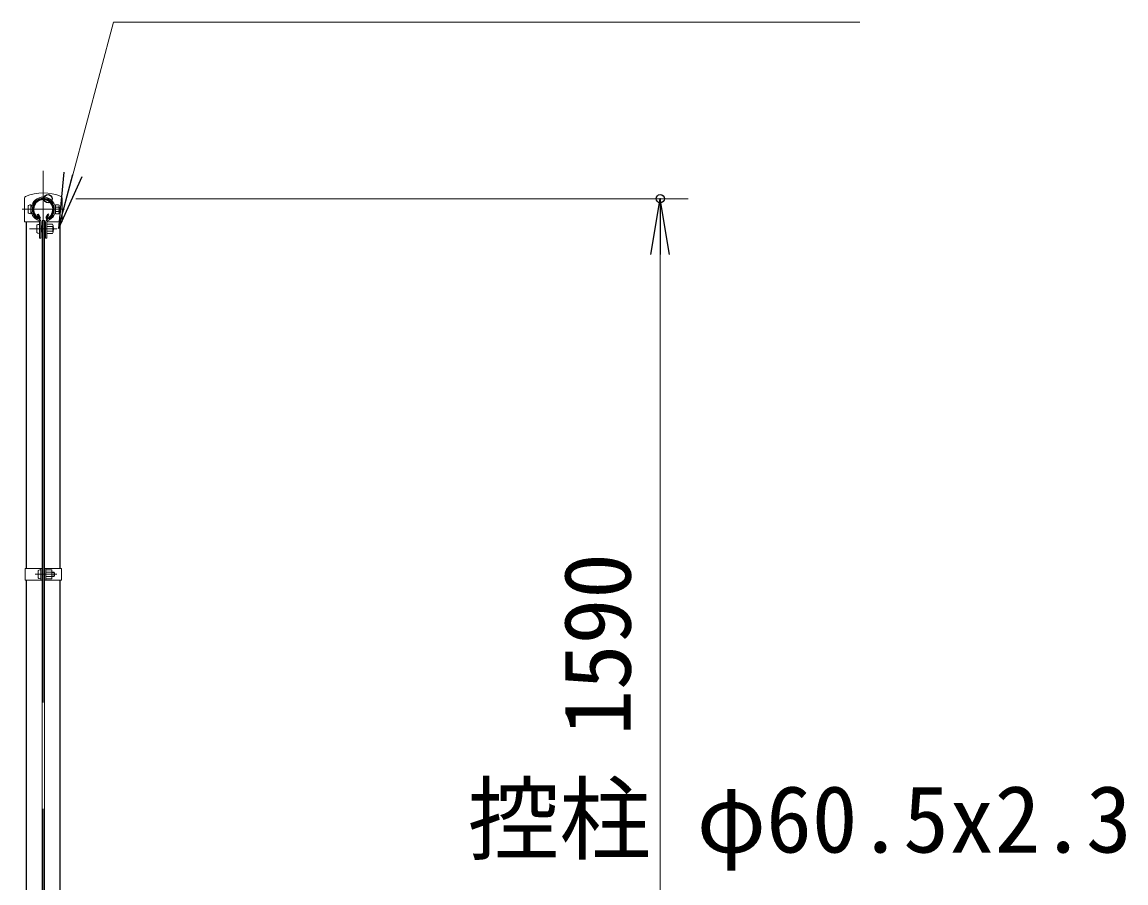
# Model space of a CAD drawing. Units: millimetres, scale not verified. Extents: x -10500 to 10500, y -7425 to 7425.
# Drawn here: x -2363 to -386, y 3119 to 4661 of the extents above; entities that cross this region are included whole.
import ezdxf
from ezdxf.enums import TextEntityAlignment as Align

# ---------------------------------------------------------------- set-up
doc = ezdxf.new("R2010")
doc.units = ezdxf.units.MM
doc.header["$LTSCALE"] = 30
doc.header["$PDMODE"] = 32
doc.header["$PDSIZE"] = 15
doc.linetypes.add('USER1', pattern=[50.8, 31.75, -6.35, 6.35, -6.35])
for name, color, linetype, lineweight in [('0-1_D-STR1', 1, 'Continuous', 25), ('0-4_D-BMK', 2, 'USER1', 13), ('0-5_D-STR3', 3, 'Continuous', 13), ('0-7_D-STR-DIM', 7, 'Continuous', 13), ('0-B_D-STR-TXT', 7, 'Continuous', 13)]:
    doc.layers.add(name, color=color, linetype=linetype, lineweight=lineweight)
doc.layers.add('0-8_0', color=7, linetype='Continuous')
doc.layers.add('0-9_Defpoints', color=8, linetype='Continuous')
doc.styles.add('ＭＳ ゴシック', font='')
doc.styles.get('ＭＳ ゴシック').set_extended_font_data('MS Gothic')

# ---------------------------------------------------------------- blocks, each defined once
blk = doc.blocks.new('_Open')
at = {"layer": '0-8_0'}
blk.add_line((-30, 5), (0, 0), dxfattribs=at)
blk.add_lwpolyline([(-30, -5), (0, 0), (-30, 0)], dxfattribs=at)

msp = doc.modelspace()

# ---------------------------------------------------------------- linework, layer by layer
at = {"layer": '0-1_D-STR1'}
for p, q in [((-2335.46, 4316.7), (-2334.07, 4317.5)), ((-2331.95, 4310.62), (-2335.46, 4316.7)), ((-2330.56, 4311.42), (-2334.07, 4317.5)), ((-2319.99, 4311.42), (-2316.48, 4317.5)), ((-2318.6, 4310.62), (-2315.1, 4316.7)), ((-2315.1, 4316.7), (-2316.48, 4317.5)), ((-2355.53, 3682.5), (-2355.53, 4303.45)), ((-2295.03, 3682.5), (-2295.03, 4303.45)), ((-2355.53, 3008.5), (-2355.53, 3661.5)), ((-2295.03, 3008.5), (-2295.03, 3661.5))]:
    msp.add_line(p, q, dxfattribs=at)
for centre, radius, start, end in [((-2325.28, 4325.95), 19.05, 294.32478, 245.67522), ((-2325.28, 4325.95), 17.45, 294.32478, 245.67522), ((-2332.3, 4310.42), 2, 245.67522, 30), ((-2332.3, 4310.42), 0.401, 245.67522, 30), ((-2318.26, 4310.42), 2, 150, 294.32478), ((-2318.26, 4310.42), 0.401, 150, 294.32478)]:
    msp.add_arc(centre, radius, start, end, dxfattribs=at)
at = {"layer": '0-4_D-BMK'}
for p, q in [((-2325.28, 4395), (-2325.28, -4395)), ((-2363.25, 4325.95), (-2287.31, 4325.95)), ((-2349.72, 4290.95), (-2300.84, 4290.95)), ((-2339.83, 3672), (-2301.23, 3672))]:
    msp.add_line(p, q, dxfattribs=at)
at = {"layer": '0-5_D-STR3'}
for p, q in [((-2352.08, 4332.45), (-2352.08, 4319.45)), ((-2347.28, 4333.95), (-2347.28, 4317.95)), ((-2346.91, 4329.95), (-2347.28, 4329.95)), ((-2303.28, 4329.95), (-2303.64, 4329.95)), ((-2297.78, 4334.05), (-2303.28, 4334.05)), ((-2303.28, 4334.05), (-2303.28, 4317.85)), ((-2297.78, 4330), (-2303.28, 4330)), ((-2296.78, 4332.18), (-2296.78, 4319.84)), ((-2296.78, 4329.95), (-2296.28, 4329.95)), ((-2296.78, 4329.95), (-2296.28, 4329.95)), ((-2296.28, 4329.95), (-2296.28, 4321.95)), ((-2291.63, 4345.96), (-2291.63, 4303.45)), ((-2346.91, 4321.95), (-2347.28, 4321.95)), ((-2303.28, 4321.95), (-2303.64, 4321.95)), ((-2297.78, 4321.9), (-2303.28, 4321.9)), ((-2297.78, 4317.85), (-2303.28, 4317.85)), ((-2296.78, 4329.27), (-2295.95, 4329.27)), ((-2296.78, 4322.63), (-2295.95, 4322.63)), ((-2296.78, 4321.95), (-2296.28, 4321.95)), ((-2296.78, 4321.95), (-2296.28, 4321.95)), ((-2336.58, 4284.39), (-2336.58, 4297.39)), ((-2331.78, 4274.25), (-2331.78, 4303.52)), ((-2329.48, 4274.25), (-2329.48, 4303.52)), ((-2327.78, 4296.27), (-2329.48, 4296.27)), ((-2327.78, 4296.27), (-2327.78, 4285.63)), ((-2327.78, 4294.95), (-2327.53, 4294.95)), ((-2327.53, 4305.95), (-2327.53, 2364.05)), ((-2327.53, 4305.95), (-2323.03, 4305.95)), ((-2323.03, 4305.95), (-2323.03, 2364.05)), ((-2323.03, 4294.95), (-2321.08, 4294.95)), ((-2321.08, 4274.25), (-2321.08, 4303.52)), ((-2318.78, 4274.25), (-2318.78, 4303.52)), ((-2318.78, 4303.45), (-2291.63, 4303.45)), ((-2308.78, 4299.05), (-2318.78, 4299.05)), ((-2308.78, 4295), (-2318.78, 4295)), ((-2307.78, 4297.18), (-2307.78, 4284.84)), ((-2307.78, 4294.95), (-2307.78, 4286.95)), ((-2307.78, 4294.27), (-2307.45, 4294.27)), ((-2331.78, 4274.25), (-2329.48, 4274.25)), ((-2327.78, 4285.63), (-2329.48, 4285.63)), ((-2327.78, 4286.95), (-2327.53, 4286.95)), ((-2323.03, 4286.95), (-2321.08, 4286.95)), ((-2321.08, 4274.25), (-2318.78, 4274.25)), ((-2308.78, 4286.9), (-2318.78, 4286.9)), ((-2308.78, 4282.85), (-2318.78, 4282.85)), ((-2307.78, 4287.63), (-2307.45, 4287.63)), ((-2357.83, 3682.5), (-2357.83, 3661.5)), ((-2327.53, 3682.5), (-2357.83, 3682.5)), ((-2334.63, 3678.5), (-2334.63, 3665.5)), ((-2329.83, 3682.5), (-2329.83, 3661.5)), ((-2329.83, 3680), (-2329.83, 3664)), ((-2323.03, 3682.5), (-2292.73, 3682.5)), ((-2320.73, 3682.5), (-2320.73, 3661.5)), ((-2310.73, 3680.1), (-2320.73, 3680.1)), ((-2320.73, 3680.1), (-2320.73, 3663.9)), ((-2309.73, 3678.23), (-2309.73, 3665.89)), ((-2292.73, 3682.5), (-2292.73, 3661.5)), ((-2327.53, 3661.5), (-2357.83, 3661.5)), ((-2323.03, 3661.5), (-2292.73, 3661.5)), ((-2310.73, 3676.05), (-2320.73, 3676.05)), ((-2310.73, 3667.95), (-2320.73, 3667.95)), ((-2310.73, 3663.9), (-2320.73, 3663.9)), ((-2309.73, 3676), (-2305.83, 3676)), ((-2309.73, 3675.32), (-2305.5, 3675.32)), ((-2309.73, 3668.68), (-2305.5, 3668.68)), ((-2309.73, 3668), (-2305.83, 3668)), ((-2305.83, 3676), (-2305.83, 3668))]:
    msp.add_line(p, q, dxfattribs=at)
msp.add_lwpolyline([(-2358.93, 4345.96), (-2358.93, 4303.45), (-2331.78, 4303.45)], dxfattribs=at)
for centre, radius, start, end in [((-2325.28, 4273.06), 82.25, 67.22973, 112.77027), ((-2355.63, 4345.96), 3.3, 116.72671, 180), ((-2325.28, 4325.95), 22, 290.1633, 249.8367), ((-2325.28, 4325.95), 19.7, 289.83718, 250.16282), ((-2299.32, 4332.02), 2.54, 307.21089, 52.78911), ((-2305.48, 4325.95), 8.7, 332.26063, 27.73937), ((-2303.78, 4325.95), 8.5, 331.92751, 28.07249), ((-2294.93, 4345.96), 3.3, 0, 63.27329), ((-2299.33, 4319.87), 2.55, 307.42505, 52.57495), ((-2333.78, 4303.52), 2, 0, 62.72039), ((-2333.78, 4303.52), 4.3, 0, 65.03562), ((-2316.78, 4303.52), 4.3, 114.96438, 180), ((-2316.78, 4303.52), 2, 117.27961, 180), ((-2310.32, 4297.02), 2.54, 307.21089, 52.78911), ((-2316.48, 4290.95), 8.7, 332.26063, 27.73937), ((-2315.28, 4290.95), 8.5, 331.92751, 28.07249), ((-2310.33, 4284.87), 2.55, 307.42505, 52.57495), ((-2312.27, 3678.07), 2.54, 307.21089, 52.78911), ((-2318.43, 3672), 8.7, 332.26063, 27.73937), ((-2312.28, 3665.92), 2.55, 307.42505, 52.57495), ((-2313.33, 3672), 8.5, 331.92751, 28.07249)]:
    msp.add_arc(centre, radius, start, end, dxfattribs=at)
for centre, start_param, end_param in [((-2347.28, 4332.45), 1.5707963, 3.1415927), ((-2347.28, 4319.45), 3.1415927, 4.712389), ((-2331.78, 4297.39), 1.5707963, 3.1415927), ((-2331.78, 4284.39), 3.1415927, 4.712389), ((-2329.83, 3678.5), 1.5707963, 3.1415927), ((-2329.83, 3665.5), 3.1415927, 4.712389)]:
    msp.add_ellipse(centre, major_axis=(4.8, 0), ratio=0.3125, start_param=start_param, end_param=end_param, dxfattribs=at)
at = {"layer": '0-7_D-STR-DIM'}
for p, q in [((-2266.78, 4345), (-1170.28, 4345)), ((-1220.28, 2855), (-1220.28, 4245))]:
    msp.add_line(p, q, dxfattribs=at)
at = {"layer": '0-9_Defpoints'}
for p in [(-2316.78, 4345), (-1220.28, 4345)]:
    msp.add_point(p, dxfattribs=at)
at = {"layer": '0-B_D-STR-TXT'}
msp.add_lwpolyline([(-863.08, 4661.4), (-2199.78, 4661.4), (-2297.7, 4293.43)], dxfattribs=at)

# ---------------------------------------------------------------- block references
at = {"layer": '0-7_D-STR-DIM', "xscale": 3.333333, "yscale": 3.333333, "rotation": 90}
msp.add_blockref('_Open', (-1220.28, 4345), dxfattribs=at)
at = {"layer": '0-B_D-STR-TXT', "xscale": 3.333333, "yscale": 3.333333, "rotation": 255.0989}
msp.add_blockref('_Open', (-2298.21, 4291.5), dxfattribs=at)

# ---------------------------------------------------------------- texts
at = {"layer": '0-7_D-STR-DIM', "style": 'ＭＳ ゴシック'}
msp.add_text('1590', height=120.3, rotation=90, dxfattribs=at).set_placement((-1237.15, 3382.75), align=Align.BOTTOM_LEFT)
at = {"layer": '0-B_D-STR-TXT', "style": 'ＭＳ ゴシック'}
msp.add_text('控柱 φ60.5x2.3', height=120.3, dxfattribs=at).set_placement((-1565.19, 3137.43), align=Align.BOTTOM_LEFT)

doc.saveas('drawing.dxf')
